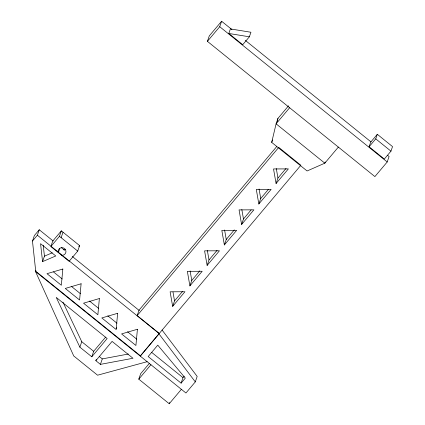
<?xml version="1.0" encoding="UTF-8"?>
<svg xmlns="http://www.w3.org/2000/svg" width="425" height="425" viewBox="0 0 425 425"><rect width="100%" height="100%" fill="white"/><g stroke="black" fill="none" stroke-linecap="round" stroke-linejoin="round"><path stroke-width="0.64" d="M338.353 147.087L324.812 163.173L307.094 170.977L271.697 142.391L276.091 123.829L277.971 118.357L288.554 105.793M277.217 121.561L277.971 118.357M39.249 229.755L37.368 235.222L159.168 333.588L140.457 355.821L35.737 271.251L32.465 241.044L34.351 235.577L39.249 229.755L53.183 241.012M147.156 361.686L97.569 375.201L73.727 355.948L35.509 271.522L35.923 270.305M42.569 261.625L40.556 243.684L55.765 255.967L42.569 261.625L44.45 256.158L43.228 245.262M51.26 245.347L52.721 241.092L61.343 230.855L79.613 245.613L77.727 251.079L69.11 261.317L50.841 246.558L59.458 236.321L61.343 230.855M61.126 237.671L63.006 232.204M58.756 251.43L59.782 248.45M79.879 347.167L56.227 297.41L107.153 338.534L91.789 356.782L79.879 347.167L81.765 341.7L62.953 302.132M91.789 356.782L93.67 351.316L105.618 337.121M95.843 360.682L112.083 341.392L132.988 358.27L100.406 364.374L95.843 360.682L96.257 359.47M387.542 155.252L389.087 156.501L387.207 161.968L374.892 176.593L207.416 41.342L209.297 35.875L221.611 21.25L231.917 29.575M100.406 364.374L102.292 358.907L128.35 354.025M207.416 41.342L219.725 26.717L221.611 21.25M116.349 328.908L116.763 327.696M228.815 33.474L230.382 28.916L250.936 32.252L249.369 36.805L242.723 44.705L228.815 33.474L249.369 36.805M137.169 315.589L278.752 147.395L300.868 165.256L159.285 333.45L137.169 315.589L139.049 310.123L276.792 146.487M181.379 389.327L169.235 403.75L138.784 379.158L140.67 373.692L149.462 363.248M172.651 306.372L184.96 291.747L170.117 291.8L172.651 306.372L174.532 300.905L182.601 291.322M189.885 285.897L202.199 271.272L187.351 271.325L189.885 285.897L191.771 280.431L199.835 270.847M207.124 265.423L219.433 250.798L204.59 250.851L207.124 265.423L209.004 259.957L217.069 250.373M169.235 403.75L169.655 402.533M224.357 244.949L236.672 230.323L221.823 230.377L224.357 244.949L226.243 239.477L234.308 229.898M181.098 383.138L185.311 378.128L157.765 345.148L148.171 356.543L181.098 383.138L182.984 377.666L184.243 376.168M241.597 224.469L253.906 209.844L239.057 209.897L241.597 224.469L243.477 219.002L251.117 209.923M271.697 142.391L272.537 139.963M35.509 271.522L185.938 393.003L195.293 381.889L197.173 376.422L162.053 330.002M258.83 203.995L271.139 189.369L256.296 189.423L258.83 203.995L260.711 198.528L268.356 189.449M276.064 183.52L288.378 168.895L273.53 168.948L276.064 183.52L277.95 178.054L286.014 168.47M325.231 161.957L324.812 163.173L276.091 123.829L289.632 107.738M369.091 146.758L370.658 142.205L377.31 134.305L392.535 146.598L390.963 151.157L384.317 159.056L369.091 146.758L375.737 138.863L377.31 134.305M32.465 241.044L37.368 235.222M78.79 246.585L79.613 245.613M140.261 356.118L158.971 333.885L195.293 381.889M138.784 379.158L150.928 364.735M44.45 256.158L52.248 252.817M63.49 249.788L64.334 249.826A3.926 3.809 19 0 0 65.328 249.608M61.609 255.255L62.454 255.292A3.926 3.809 19 0 0 65.933 251.154A3.926 3.809 19 0 0 61.63 247.679A3.926 3.809 19 0 0 58.145 251.812L58.342 252.62M375.737 138.863L390.963 151.157M245.315 40.391L371.052 141.934M219.725 26.717L387.207 161.968M59.458 236.321L77.727 251.079M61.439 247.679L64.536 250.182M72.282 256.429L139.373 310.617M53.486 271.931L62.188 278.959M71.246 286.275L80.458 293.712M89.516 301.027L98.728 308.47M107.785 315.786L116.997 323.223M127.558 331.755L136.77 339.192M151.597 352.325L182.984 377.666M81.765 341.7L93.67 351.316M99.243 356.447L102.292 358.907M276.298 168.55L277.95 178.054M259.059 189.024L260.711 198.528M241.825 209.498L243.477 219.002M224.586 229.978L226.243 239.477M207.352 250.452L209.004 259.957M190.118 270.927L191.771 280.431M172.991 292.033L174.532 300.905M62.836 269.03L61.328 285.255L46.994 273.679L62.836 269.03M81.106 283.783L79.597 300.007L65.269 288.437L81.106 283.783M99.376 298.536L97.867 314.76L83.539 303.19L99.376 298.536M117.645 313.294L116.137 329.518L101.809 317.942L117.645 313.294M137.418 329.263L135.91 345.488L121.582 333.912L137.418 329.263"/></g></svg>
